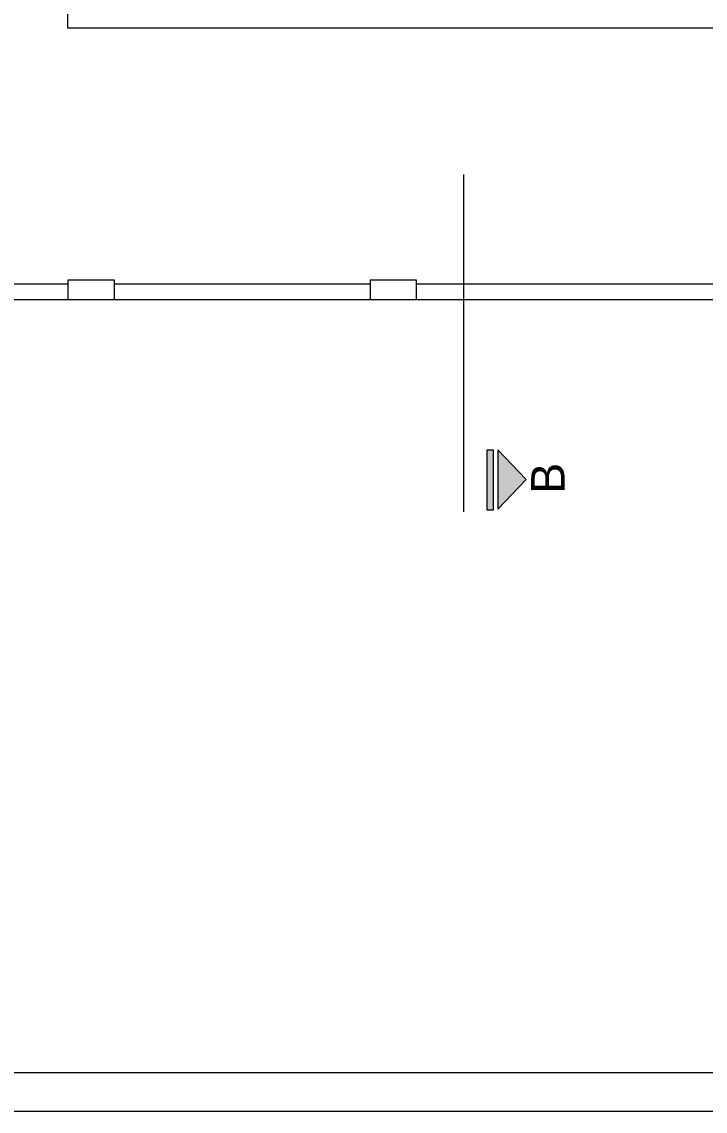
# Model space of a CAD drawing. Header units: metres. Extents: x -2 to 3328848, y -2 to 2725060.
# Drawn here: x 1662937.1 to 1663025.2, y 1362275.2 to 1362415.8 of the extents above; entities that cross this region are included whole.
import ezdxf
from ezdxf.enums import TextEntityAlignment as Align

# ---------------------------------------------------------------- set-up
doc = ezdxf.new("R2010")
doc.units = ezdxf.units.M
doc.layers.get('0').update_dxf_attribs({"color": 253, "lineweight": 0})
doc.layers.add('CAJETIN', color=7, linetype='Continuous', lineweight=0, true_color=0x000000)
doc.layers.add('COLUMNA', color=253, linetype='Continuous', lineweight=0)
doc.layers.add('NOFIJO', color=253, linetype='Continuous', lineweight=0)
doc.styles.get("Standard").update_dxf_attribs({"font": 'arial.ttf'})

# ---------------------------------------------------------------- blocks, each defined once
blk = doc.blocks.new('D')
at = {"layer": 'COLUMNA', "ltscale": 0.2}
h = blk.add_hatch(color=256, dxfattribs=at)
h.set_gradient(color1=(0, 0, 26), color2=(0, 0, 0), rotation=30, one_color=1)
h.paths.add_polyline_path([(3167.8, 1572.454), (3167.418, 1572.818), (3167.036, 1572.454)])
h.paths.add_polyline_path([(3167.036, 1572.393), (3167.036, 1572.315), (3167.813, 1572.315), (3167.813, 1572.393)])
for p, q in [((3167.418, 1572.818), (3167.036, 1572.454)), ((3167.418, 1572.818), (3167.8, 1572.454)), ((3167.036, 1572.454), (3167.8, 1572.454))]:
    blk.add_line(p, q, dxfattribs=at)
blk.add_lwpolyline([(3167.036, 1572.393), (3167.813, 1572.393), (3167.813, 1572.315), (3167.036, 1572.315)], close=True, dxfattribs=at)
blk = doc.blocks.new('*U96')
for points in [[(-594, 0), (0, 0), (0, 420), (-594, 420)], [(-589, 5), (-5, 5), (-5, 415), (-589, 415)]]:
    blk.add_lwpolyline(points, close=True)
at = {"lineweight": 30, "flags": 104}
blk.add_attdef('NOMBRE_PROYECTO', text='', height=5, dxfattribs=at).set_placement((-165, 63.27), align=Align.TOP_LEFT)
for tag, p in [('PROMOTOR', (-133.74, 41.5)), ('SITUACION', (-133.74, 34.5)), ('AUTOR', (-133.74, 27.5)), ('1/X', (-133.74, 20.5)), ('XX/XX/XXXX', (-80.02, 20.5)), ('V.X', (-25.12, 20.5)), ('NOMBRE_PLANO', (-133.74, 13.5)), ('X', (-25.12, 13.48))]:
    blk.add_attdef(tag, text='', height=3.5).set_placement(p, align=Align.MIDDLE_LEFT)

msp = doc.modelspace()

# ---------------------------------------------------------------- linework, layer by layer
msp.add_line((1662943.022, 1362414.965), (1662943.022, 1362484.639))
at = {"ltscale": 0.02}
for p, q in [((1663137.99, 1362414.943), (1662943.022, 1362414.965)), ((1662943.022, 1362381.935), (1662883.022, 1362381.935)), ((1662982.022, 1362381.935), (1662949.022, 1362381.935)), ((1663027.022, 1362381.935), (1662988.022, 1362381.935))]:
    msp.add_line(p, q, dxfattribs=at)
msp.add_lwpolyline([(1663191.022, 1362379.935), (1663191.022, 1362599.935), (1662791.022, 1362599.935), (1662791.022, 1362379.935)], close=True)
at = {"layer": 'CAJETIN', "linetype": 'Continuous'}
for points in [[(1662729.448, 1362275.155), (1663323.448, 1362275.155), (1663323.448, 1362695.155), (1662729.448, 1362695.155)], [(1662734.448, 1362280.155), (1663318.448, 1362280.155), (1663318.448, 1362690.155), (1662734.448, 1362690.155)]]:
    msp.add_lwpolyline(points, close=True, dxfattribs=at)
at = {"layer": 'COLUMNA', "ltscale": 0.2}
msp.add_line((1662994.122, 1362352.54), (1662994.122, 1362396.082), dxfattribs=at)
at = {"layer": 'NOFIJO', "ltscale": 0.02}
for points in [[(1662949.022, 1362379.935), (1662949.022, 1362382.435), (1662943.022, 1362382.435), (1662943.022, 1362379.935)], [(1662988.022, 1362379.935), (1662988.022, 1362382.435), (1662982.022, 1362382.435), (1662982.022, 1362379.935)]]:
    msp.add_lwpolyline(points, close=True, dxfattribs=at)

# ---------------------------------------------------------------- block references
at = {"layer": 'CAJETIN'}
msp.add_blockref('*U96', (1663323.448, 1362275.155), dxfattribs=at)
at = {"layer": 'COLUMNA', "xscale": 10, "yscale": 10, "zscale": 10, "rotation": 270}
msp.add_blockref('D', (1647273.949, 1394030.89), dxfattribs=at)

# ---------------------------------------------------------------- texts
at = {"layer": 'COLUMNA', "ltscale": 0.2}
msp.add_text('B', height=4.315, rotation=90, dxfattribs=at).set_placement((1663007.108, 1362354.857))

doc.saveas('drawing.dxf')
